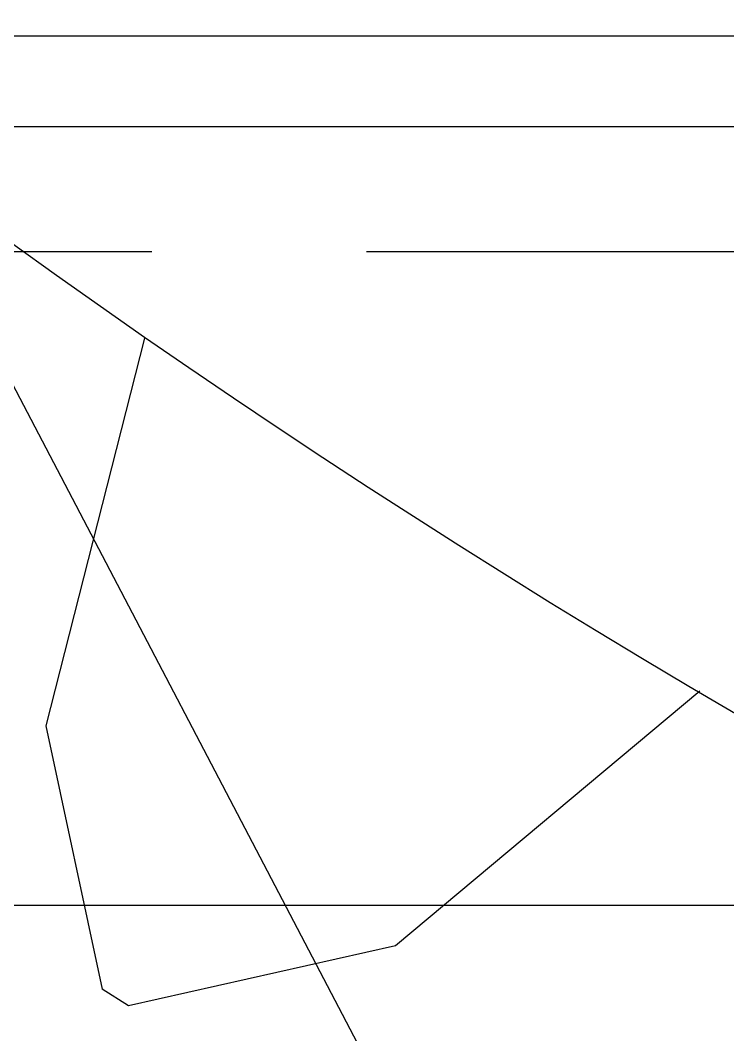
# Model space of a CAD drawing. Extents: x -381 to 213, y -63 to 250.
# Drawn here: x -38.96 to -34.01, y -21.58 to -14.49 of the extents above; entities that cross this region are included whole.
import ezdxf

# ---------------------------------------------------------------- set-up
doc = ezdxf.new("R2010")
doc.units = 0
doc.header["$MEASUREMENT"] = 0
for name, pattern in [('K5LT65535', [0]), ('K5LT_AXLED', [19.5, 15, -1.5, 1.5, -1.5]), ('K5LT_BASIC', [0])]:
    doc.linetypes.add(name, pattern=pattern)
doc.layers.add('Системный слой', color=7, linetype='Continuous')

# ---------------------------------------------------------------- blocks, each defined once
blk = doc.blocks.new('*U')
at = {"layer": 'Системный слой', "color": 30, "linetype": 'K5LT_AXLED'}
for q in [(-43.0361, -16.1105), (-41.8361, -16.1105)]:
    blk.add_line((-21.5361, -16.1105), q, dxfattribs=at)
at = {"layer": 'Системный слой', "color": 5, "linetype": 'K5LT_BASIC'}
for p, q in [((-41.5049, -22.1694), (43.4951, -22.1694)), ((43.4954, -22.1698), (-41.5046, -22.1698)), ((-41.5046, -27.6109), (43.4954, -27.6109)), ((21.5359, -27.6109), (36.5359, -27.6109)), ((58.315, -50.1209), (58.1319, -50.0045)), ((58.315, -50.1209), (58.1319, -50.0045))]:
    blk.add_line(p, q, dxfattribs=at)
for points in [[(58.4278, -45.4531), (57.7384, -48.1642), (58.1319, -50.0045)], [(58.4278, -45.4531), (57.7384, -48.1642), (58.1319, -50.0045)], [(62.3101, -47.9204), (60.1821, -49.7003), (58.315, -50.1209)], [(62.3101, -47.9204), (60.1821, -49.7003), (58.315, -50.1209)]]:
    blk.add_lwpolyline(points, dxfattribs=at)
blk = doc.blocks.new('*F')
at = {"layer": 'Системный слой', "color": 5, "linetype": 'K5LT65535'}
blk.add_lwpolyline([(61.3105, -34.1658), (-32.3451, -34.1205), (-47.0824, -29.0939), (-58.6618, -6.9879), (-60.9585, -2.4901), (-65.0735, -0.3848), (-75.9829, 2.1034), (-86.6053, 2.1034), (-95.8879, 2.1034), (-104.0222, -0.3848), (-108.9984, -5.361), (-114.2618, -13.6867), (-130.2432, -13.6867), (-130.2432, 12.1516), (-51.5802, 12.1516), (-42.0105, -15.9834), (-39.4266, -18.5672), (-35.8858, -20.3855), (-31.8666, -21.5338), (54.835, -21.5338), (57.0839, -19.2849), (57.0839, 15.6923), (64.5961, 15.6923), (64.6218, 7.6219)], dxfattribs=at)
at = {"layer": 'Системный слой', "color": 5, "linetype": 'K5LT_BASIC'}
blk.add_circle((94.0125, 5.9815), 62.5341, dxfattribs=at)
blk.add_circle((94.0125, 5.9815), 62.5341, dxfattribs=at)
at = {"layer": 'Системный слой'}
blk.add_blockref('*U', (0, 0), dxfattribs=at)
blk.add_blockref('*U', (0, 0), dxfattribs=at)
blk.add_blockref('*U', (0, 0), dxfattribs=at)
blk.add_blockref('*U', (0, 0), dxfattribs=at)
blk.add_blockref('*U', (0, 0), dxfattribs=at)
blk.add_blockref('*U', (0, 0), dxfattribs=at)
blk.add_blockref('*U', (0, 0), dxfattribs=at)
blk.add_blockref('*U', (0, 0), dxfattribs=at)
blk.add_blockref('*U', (0, 0), dxfattribs=at)
blk.add_blockref('*U', (0, 0), dxfattribs=at)
blk.add_blockref('*U', (0, 0), dxfattribs=at)
blk.add_blockref('*U', (0, 0), dxfattribs=at)
blk.add_blockref('*U', (0, 0), dxfattribs=at)
blk.add_blockref('*U', (0, 0), dxfattribs=at)
blk.add_blockref('*U', (0, 0), dxfattribs=at)
blk.add_blockref('*U', (0, 0), dxfattribs=at)
blk.add_blockref('*U', (0, 0), dxfattribs=at)
blk.add_blockref('*U', (0, 0), dxfattribs=at)
blk.add_blockref('*U', (0, 0), dxfattribs=at)
blk.add_blockref('*U', (0, 0), dxfattribs=at)
blk.add_blockref('*U', (0, 0), dxfattribs=at)
blk.add_blockref('*U', (0, 0), dxfattribs=at)
blk.add_blockref('*U', (0, 0), dxfattribs=at)
blk.add_blockref('*U', (0, 0), dxfattribs=at)
blk.add_blockref('*U', (0, 0), dxfattribs=at)
blk.add_blockref('*U', (0, 0), dxfattribs=at)
blk.add_blockref('*U', (0, 0), dxfattribs=at)
blk.add_blockref('*U', (0, 0), dxfattribs=at)
blk.add_blockref('*U', (0, 0), dxfattribs=at)
blk.add_blockref('*U', (0, 0), dxfattribs=at)
blk.add_blockref('*U', (0, 0), dxfattribs=at)
blk.add_blockref('*U', (0, 0), dxfattribs=at)
blk.add_blockref('*U', (0, 0), dxfattribs=at)
blk.add_blockref('*U', (0, 0), dxfattribs=at)
blk.add_blockref('*U', (0, 0), dxfattribs=at)
blk.add_blockref('*U', (0, 0), dxfattribs=at)
blk.add_blockref('*U', (0, 0), dxfattribs=at)
blk.add_blockref('*U', (0, 0), dxfattribs=at)
blk.add_blockref('*U', (0, 0), dxfattribs=at)
blk.add_blockref('*U', (0, 0), dxfattribs=at)
blk.add_blockref('*U', (0, 0), dxfattribs=at)
blk.add_blockref('*U', (0, 0), dxfattribs=at)
blk.add_blockref('*U', (0, 0), dxfattribs=at)
blk.add_blockref('*U', (0, 0), dxfattribs=at)
blk.add_blockref('*U', (0, 0), dxfattribs=at)
blk.add_blockref('*U', (0, 0), dxfattribs=at)
blk.add_blockref('*U', (0, 0), dxfattribs=at)
blk.add_blockref('*U', (0, 0), dxfattribs=at)
blk.add_blockref('*U', (0, 0), dxfattribs=at)
blk.add_blockref('*U', (0, 0), dxfattribs=at)
blk.add_blockref('*U', (0, 0), dxfattribs=at)
blk.add_blockref('*U', (0, 0), dxfattribs=at)
blk.add_blockref('*U', (0, 0), dxfattribs=at)
blk.add_blockref('*U', (0, 0), dxfattribs=at)
blk.add_blockref('*U', (0, 0), dxfattribs=at)
blk.add_blockref('*U', (0, 0), dxfattribs=at)
blk.add_blockref('*U', (0, 0), dxfattribs=at)
blk.add_blockref('*U', (0, 0), dxfattribs=at)
blk.add_blockref('*U', (0, 0), dxfattribs=at)
blk.add_blockref('*U', (0, 0), dxfattribs=at)
blk.add_blockref('*U', (0, 0), dxfattribs=at)
blk.add_blockref('*U', (0, 0), dxfattribs=at)
blk.add_blockref('*U', (0, 0), dxfattribs=at)
blk.add_blockref('*U', (0, 0), dxfattribs=at)
blk.add_blockref('*U', (0, 0), dxfattribs=at)
blk.add_blockref('*U', (0, 0), dxfattribs=at)
blk.add_blockref('*U', (0, 0), dxfattribs=at)
blk.add_blockref('*U', (0, 0), dxfattribs=at)
blk.add_blockref('*U', (0, 0), dxfattribs=at)
blk.add_blockref('*U', (0, 0), dxfattribs=at)
blk.add_blockref('*U', (0, 0), dxfattribs=at)
blk.add_blockref('*U', (0, 0), dxfattribs=at)
blk.add_blockref('*U', (0, 0), dxfattribs=at)
blk.add_blockref('*U', (0, 0), dxfattribs=at)
blk.add_blockref('*U', (0, 0), dxfattribs=at)
blk.add_blockref('*U', (0, 0), dxfattribs=at)
blk.add_blockref('*U', (0, 0), dxfattribs=at)
blk.add_blockref('*U', (0, 0), dxfattribs=at)
blk.add_blockref('*U', (0, 0), dxfattribs=at)
blk.add_blockref('*U', (0, 0), dxfattribs=at)
blk.add_blockref('*U', (0, 0), dxfattribs=at)
blk.add_blockref('*U', (0, 0), dxfattribs=at)
blk.add_blockref('*U', (0, 0), dxfattribs=at)
blk.add_blockref('*U', (0, 0), dxfattribs=at)
blk.add_blockref('*U', (0, 0), dxfattribs=at)
blk.add_blockref('*U', (0, 0), dxfattribs=at)
blk.add_blockref('*U', (0, 0), dxfattribs=at)
blk.add_blockref('*U', (0, 0), dxfattribs=at)
blk.add_blockref('*U', (0, 0), dxfattribs=at)
blk.add_blockref('*U', (0, 0), dxfattribs=at)
blk.add_blockref('*U', (0, 0), dxfattribs=at)
blk.add_blockref('*U', (0, 0), dxfattribs=at)
blk.add_blockref('*U', (0, 0), dxfattribs=at)
blk.add_blockref('*U', (0, 0), dxfattribs=at)
blk.add_blockref('*U', (0, 0), dxfattribs=at)
blk.add_blockref('*U', (0, 0), dxfattribs=at)
blk.add_blockref('*U', (0, 0), dxfattribs=at)
blk.add_blockref('*U', (0, 0), dxfattribs=at)
blk.add_blockref('*U', (0, 0), dxfattribs=at)
blk.add_blockref('*U', (0, 0), dxfattribs=at)
blk.add_blockref('*U', (0, 0), dxfattribs=at)
blk.add_blockref('*U', (0, 0), dxfattribs=at)
blk.add_blockref('*U', (0, 0), dxfattribs=at)
blk.add_blockref('*U', (0, 0), dxfattribs=at)
blk.add_blockref('*U', (0, 0), dxfattribs=at)
blk.add_blockref('*U', (0, 0), dxfattribs=at)
blk.add_blockref('*U', (0, 0), dxfattribs=at)
blk.add_blockref('*U', (0, 0), dxfattribs=at)
blk.add_blockref('*U', (0, 0), dxfattribs=at)
blk.add_blockref('*U', (0, 0), dxfattribs=at)
blk.add_blockref('*U', (0, 0), dxfattribs=at)
blk.add_blockref('*U', (0, 0), dxfattribs=at)
blk.add_blockref('*U', (0, 0), dxfattribs=at)
blk.add_blockref('*U', (0, 0), dxfattribs=at)
blk.add_blockref('*U', (0, 0), dxfattribs=at)
blk.add_blockref('*U', (0, 0), dxfattribs=at)
blk.add_blockref('*U', (0, 0), dxfattribs=at)
blk.add_blockref('*U', (0, 0), dxfattribs=at)
blk.add_blockref('*U', (0, 0), dxfattribs=at)
blk.add_blockref('*U', (0, 0), dxfattribs=at)
blk.add_blockref('*U', (0, 0), dxfattribs=at)
blk.add_blockref('*U', (0, 0), dxfattribs=at)
blk.add_blockref('*U', (0, 0), dxfattribs=at)
blk.add_blockref('*U', (0, 0), dxfattribs=at)
blk.add_blockref('*U', (0, 0), dxfattribs=at)
blk.add_blockref('*U', (0, 0), dxfattribs=at)
blk.add_blockref('*U', (0, 0), dxfattribs=at)
blk.add_blockref('*U', (0, 0), dxfattribs=at)
blk.add_blockref('*U', (0, 0), dxfattribs=at)
blk.add_blockref('*U', (0, 0), dxfattribs=at)
blk.add_blockref('*U', (0, 0), dxfattribs=at)
blk.add_blockref('*U', (0, 0), dxfattribs=at)
blk.add_blockref('*U', (0, 0), dxfattribs=at)
blk.add_blockref('*U', (0, 0), dxfattribs=at)
blk.add_blockref('*U', (0, 0), dxfattribs=at)
blk.add_blockref('*U', (0, 0), dxfattribs=at)
blk.add_blockref('*U', (0, 0), dxfattribs=at)
blk.add_blockref('*U', (0, 0), dxfattribs=at)
blk.add_blockref('*U', (0, 0), dxfattribs=at)
blk.add_blockref('*U', (0, 0), dxfattribs=at)
blk.add_blockref('*U', (0, 0), dxfattribs=at)
blk.add_blockref('*U', (0, 0), dxfattribs=at)
blk.add_blockref('*U', (0, 0), dxfattribs=at)
blk.add_blockref('*U', (0, 0), dxfattribs=at)
blk.add_blockref('*U', (0, 0), dxfattribs=at)
blk.add_blockref('*U', (0, 0), dxfattribs=at)
blk.add_blockref('*U', (0, 0), dxfattribs=at)
blk.add_blockref('*U', (0, 0), dxfattribs=at)
blk.add_blockref('*U', (0, 0), dxfattribs=at)
blk.add_blockref('*U', (0, 0), dxfattribs=at)
blk.add_blockref('*U', (0, 0), dxfattribs=at)
blk.add_blockref('*U', (0, 0), dxfattribs=at)
blk.add_blockref('*U', (0, 0), dxfattribs=at)
blk.add_blockref('*U', (0, 0), dxfattribs=at)
blk.add_blockref('*U', (0, 0), dxfattribs=at)
blk.add_blockref('*U', (0, 0), dxfattribs=at)
blk.add_blockref('*U', (0, 0), dxfattribs=at)
blk.add_blockref('*U', (0, 0), dxfattribs=at)
blk.add_blockref('*U', (0, 0), dxfattribs=at)
blk.add_blockref('*U', (0, 0), dxfattribs=at)
blk.add_blockref('*U', (0, 0), dxfattribs=at)
blk.add_blockref('*U', (0, 0), dxfattribs=at)
blk.add_blockref('*U', (0, 0), dxfattribs=at)
blk.add_blockref('*U', (0, 0), dxfattribs=at)
blk.add_blockref('*U', (0, 0), dxfattribs=at)
blk.add_blockref('*U', (0, 0), dxfattribs=at)
blk.add_blockref('*U', (0, 0), dxfattribs=at)
blk.add_blockref('*U', (0, 0), dxfattribs=at)
blk.add_blockref('*U', (0, 0), dxfattribs=at)
blk.add_blockref('*U', (0, 0), dxfattribs=at)
blk.add_blockref('*U', (0, 0), dxfattribs=at)
blk.add_blockref('*U', (0, 0), dxfattribs=at)
blk.add_blockref('*U', (0, 0), dxfattribs=at)
blk.add_blockref('*U', (0, 0), dxfattribs=at)
blk.add_blockref('*U', (0, 0), dxfattribs=at)
blk.add_blockref('*U', (0, 0), dxfattribs=at)
blk.add_blockref('*U', (0, 0), dxfattribs=at)
blk.add_blockref('*U', (0, 0), dxfattribs=at)
blk.add_blockref('*U', (0, 0), dxfattribs=at)
blk.add_blockref('*U', (0, 0), dxfattribs=at)
blk.add_blockref('*U', (0, 0), dxfattribs=at)
blk.add_blockref('*U', (0, 0), dxfattribs=at)
blk.add_blockref('*U', (0, 0), dxfattribs=at)
blk.add_blockref('*U', (0, 0), dxfattribs=at)
blk.add_blockref('*U', (0, 0), dxfattribs=at)
blk.add_blockref('*U', (0, 0), dxfattribs=at)
blk.add_blockref('*U', (0, 0), dxfattribs=at)
blk.add_blockref('*U', (0, 0), dxfattribs=at)
blk.add_blockref('*U', (0, 0), dxfattribs=at)
blk.add_blockref('*U', (0, 0), dxfattribs=at)
blk.add_blockref('*U', (0, 0), dxfattribs=at)
blk.add_blockref('*U', (0, 0), dxfattribs=at)
blk.add_blockref('*U', (0, 0), dxfattribs=at)
blk.add_blockref('*U', (0, 0), dxfattribs=at)
blk.add_blockref('*U', (0, 0), dxfattribs=at)
blk.add_blockref('*U', (0, 0), dxfattribs=at)
blk.add_blockref('*U', (0, 0), dxfattribs=at)
blk.add_blockref('*U', (0, 0), dxfattribs=at)
blk.add_blockref('*U', (0, 0), dxfattribs=at)
blk.add_blockref('*U', (0, 0), dxfattribs=at)
blk.add_blockref('*U', (0, 0), dxfattribs=at)
blk.add_blockref('*U', (0, 0), dxfattribs=at)
blk.add_blockref('*U', (0, 0), dxfattribs=at)
blk.add_blockref('*U', (0, 0), dxfattribs=at)
blk.add_blockref('*U', (0, 0), dxfattribs=at)
blk.add_blockref('*U', (0, 0), dxfattribs=at)
blk.add_blockref('*U', (0, 0), dxfattribs=at)

msp = doc.modelspace()

# ---------------------------------------------------------------- block references
at = {"layer": 'Системный слой'}
for name, p in [('*F', (-96.5151, 28.7405)), ('*F', (-63.9267, 6.9347)), ('*F', (10.9271, 6.6087)), ('*U', (0, 0)), ('*U', (0, 0)), ('*U', (0, 0)), ('*U', (0, 0)), ('*U', (0, 0)), ('*U', (0, 0)), ('*U', (0, 0)), ('*U', (0, 0)), ('*U', (0, 0)), ('*U', (0, 0)), ('*U', (0, 0)), ('*U', (0, 0)), ('*U', (0, 0)), ('*U', (0, 0))]:
    msp.add_blockref(name, p, dxfattribs=at)

doc.saveas('drawing.dxf')
